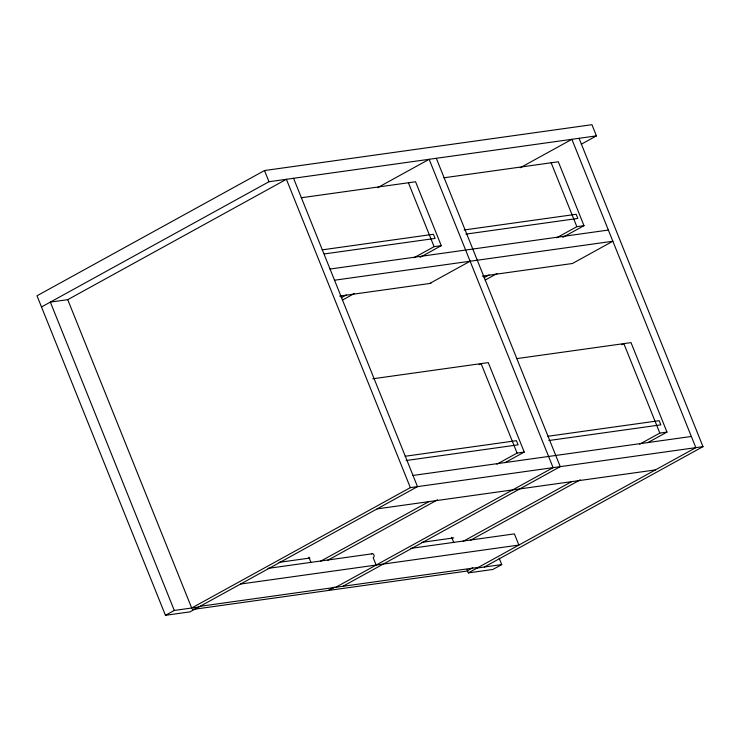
<?xml version="1.0" encoding="UTF-8"?>
<svg xmlns="http://www.w3.org/2000/svg" width="740" height="740" viewBox="0 0 740 740"><rect width="100%" height="100%" fill="white"/><g stroke="black" fill="none" stroke-linecap="round" stroke-linejoin="round"><path stroke-width="1.11" d="M581.279 144.226L596.44 135.873L591.945 124.69L264.504 170.542L37 295.787L165.446 615.31L190.004 611.869L417.508 486.633L293.558 178.294M41.495 306.971L268.999 181.726L596.44 135.873M377.576 187.692L429.144 159.304L553.095 467.643L335.701 587.32M520.257 167.73L571.881 139.314L695.841 447.654L468.328 572.89L467.042 569.68M341.297 297.748L346.348 294.973M413.919 257.77L434.093 246.67L441.262 245.661L415.565 181.763L301.217 197.774M342.407 300.079L354.516 293.419M420.079 257.326L441.262 245.661M429.672 283.494L470.113 261.229M484.043 277.759L489.085 274.984M556.665 237.781L576.839 226.681L583.999 225.672L558.312 161.773L443.954 177.785M485.153 280.09L497.262 273.43M562.826 237.337L583.999 225.672M479.095 364.728L481.111 363.618L517.075 453.084L524.235 452.075L488.271 362.609L372.775 378.788M621.831 344.738L623.848 343.628L659.821 433.094L666.981 432.086L631.016 342.62L516.659 358.632M165.446 615.31L174.298 610.435L198.857 607.004M410.349 487.632L191.688 608.002L67.738 299.663L286.399 179.293L410.349 487.632L703 446.646L579.05 138.306M320.383 561.355L429.32 501.387M496.901 464.184L517.075 453.084M327.552 560.356L437.488 499.833M505.069 462.63L524.235 452.075M333.888 587.273L327.986 590.52L192.335 609.52M334.702 587.162L328.81 590.409L466.746 571.095L472.638 567.848M342.861 586.311L560.254 466.644L436.304 158.295M463.129 541.365L572.066 481.398M639.647 444.194L659.821 433.094M470.289 540.366L580.234 479.835M647.815 442.64L666.981 432.086M484.339 567.016L703 446.646M499.158 558.163L501.738 564.583L492.886 569.458L468.328 572.89M322.15 249.861L433.437 234.275L435.102 238.428L324.305 253.94M464.23 229.964L576.183 214.286L577.848 218.439L465.904 234.118M68.2 299.598L50.348 302.096L174.298 610.435M330.04 269.036L608.363 230.057M334.536 280.22L612.859 241.24L572.418 263.505L482.304 276.122M339.66 296.102L430.967 283.318M405.132 456.266L516.409 440.689L518.083 444.842L406.14 460.511M547.868 436.276L659.155 420.69L660.829 424.853L548.877 440.522M413.013 475.45L691.345 436.471M377.067 508.898L655.39 469.918M279.054 562.354L309.903 558.034M421.8 542.365L453.786 537.888M268.01 568.385L371.804 553.844M410.589 548.414L514.393 533.882L518.888 545.066L240.565 584.036M200.115 606.301L478.438 567.33M477.18 568.024L501.738 564.583M551.152 162.772L576.839 226.681M408.406 182.762L434.093 246.67M451.631 537.286L453.777 542.614M264.504 170.542L268.999 181.726M376.142 565.055L373.191 557.701A2.1 1.693 82 0 0 373.931 554.954A2.1 1.693 82 0 0 371.647 553.871M308.894 557.276L311.031 562.604"/></g></svg>
